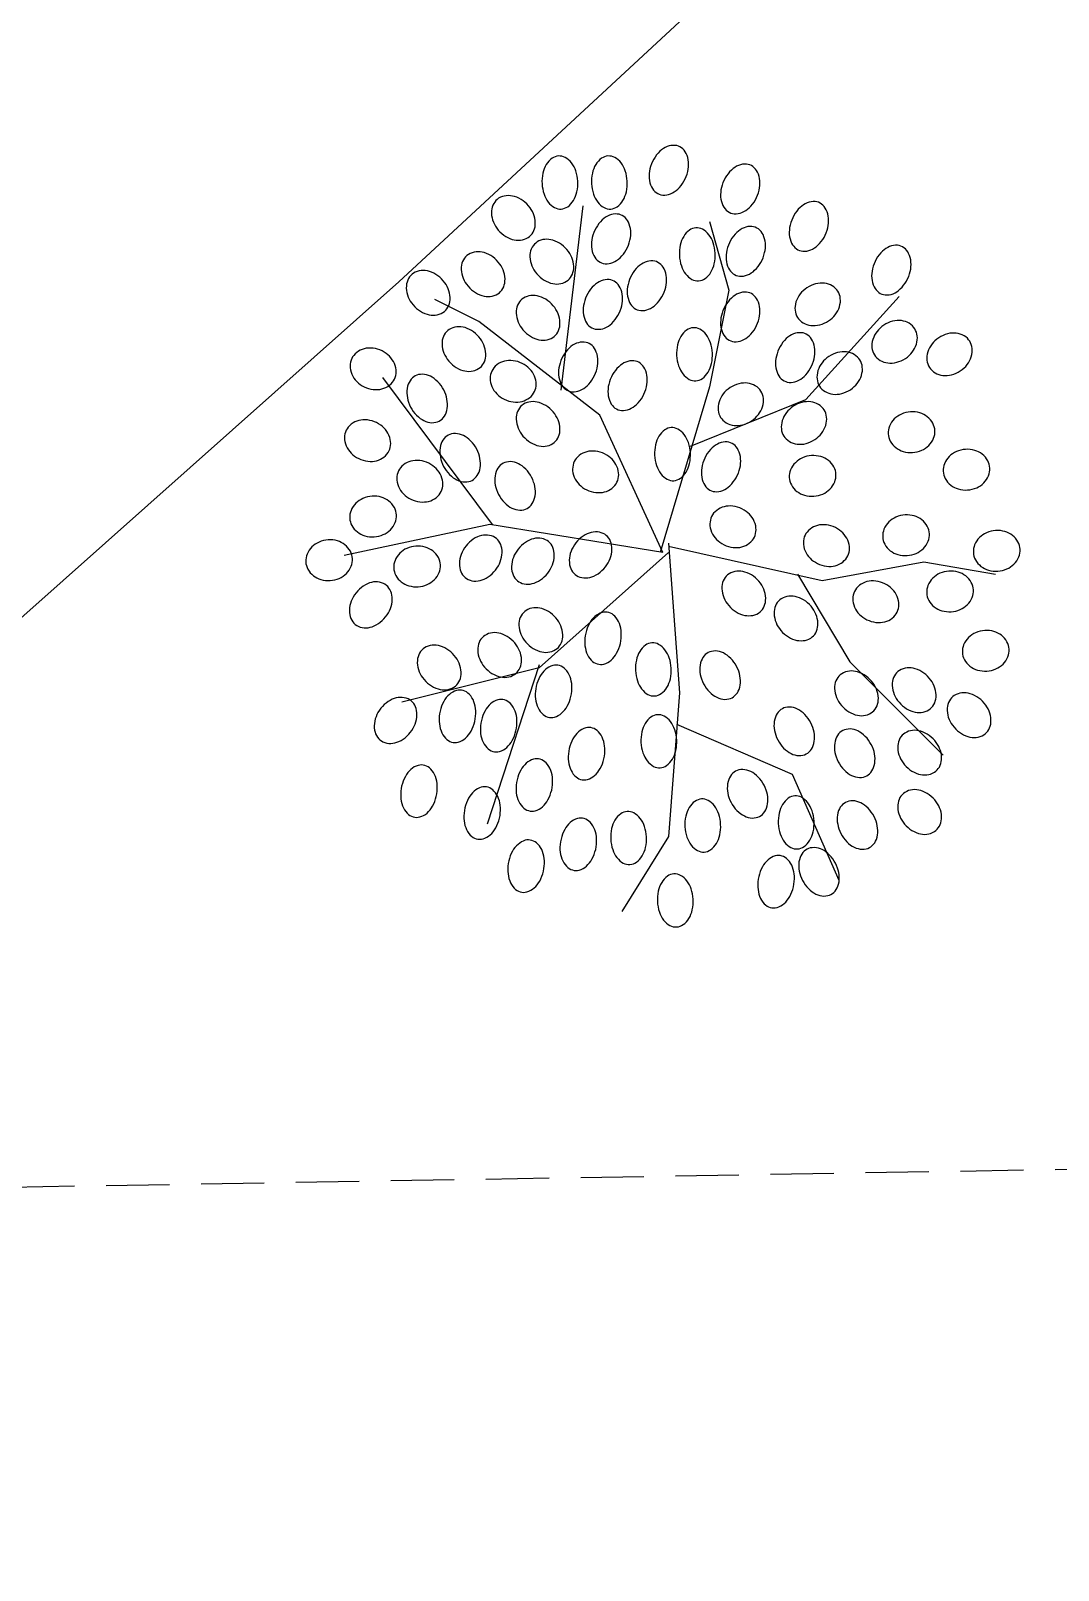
# Model space of a CAD drawing. Header units: inches. Extents: x 203 to 1065, y -1127 to 921.
# Drawn here: x 772.19 to 776.25, y 341.86 to 347.94 of the extents above; entities that cross this region are included whole.
import ezdxf

# ---------------------------------------------------------------- set-up
doc = ezdxf.new("R2010")
doc.units = ezdxf.units.IN
doc.header["$MEASUREMENT"] = 0
doc.linetypes.add('DASHED2', pattern=[0.375, 0.25, -0.125])
doc.layers.add('CURVAS', color=32, linetype='Continuous')
doc.layers.add('Vegetación', color=102, linetype='Continuous')
doc.layers.add('Limite terrenos', color=2, linetype='DASHED2', transparency=0.4)

# ---------------------------------------------------------------- blocks, each defined once
blk = doc.blocks.new('RB31')
for points in [[(-0.1644, 0.4265, 0.124565), (-0.1555, 0.4293, 0.105746), (-0.1475, 0.437, 0.086824), (-0.1428, 0.4474, 0.076963), (-0.1416, 0.4602, 0.076963), (-0.1443, 0.4728, 0.086824), (-0.1502, 0.4826, 0.105746), (-0.159, 0.4892, 0.124565), (-0.1682, 0.491, 0.124565), (-0.1772, 0.4882, 0.105746), (-0.1851, 0.4805, 0.086824), (-0.1898, 0.4701, 0.076963), (-0.191, 0.4573, 0.076963), (-0.1883, 0.4447, 0.086824), (-0.1825, 0.4349, 0.105746), (-0.1737, 0.4282, 0.124565)], [(-0.0961, 0.4265, 0.124565), (-0.0871, 0.4293, 0.105746), (-0.0792, 0.437, 0.086824), (-0.0745, 0.4474, 0.076963), (-0.0733, 0.4602, 0.076963), (-0.076, 0.4728, 0.086824), (-0.0818, 0.4826, 0.105746), (-0.0906, 0.4892, 0.124565), (-0.0999, 0.491, 0.124565), (-0.1088, 0.4882, 0.105746), (-0.1168, 0.4805, 0.086824), (-0.1215, 0.4701, 0.076963), (-0.1227, 0.4573, 0.076963), (-0.12, 0.4447, 0.086824), (-0.1141, 0.4349, 0.105746), (-0.1053, 0.4282, 0.124565)], [(-0.0332, 0.4465, 0.124565), (-0.0243, 0.4435, 0.105746), (-0.0134, 0.445, 0.086824), (-0.0035, 0.4507, 0.076963), (0.0051, 0.4604, 0.076963), (0.0103, 0.4721, 0.086824), (0.0113, 0.4835, 0.105746), (0.0081, 0.4941, 0.124565), (0.0016, 0.5009, 0.124565), (-0.0073, 0.5039, 0.105746), (-0.0182, 0.5024, 0.086824), (-0.0281, 0.4967, 0.076963), (-0.0366, 0.4871, 0.076963), (-0.0419, 0.4753, 0.086824), (-0.0429, 0.4639, 0.105746), (-0.0397, 0.4534, 0.124565)], [(0.0655, 0.4237, 0.124565), (0.0744, 0.4207, 0.105746), (0.0853, 0.4222, 0.086824), (0.0952, 0.4279, 0.076963), (0.1038, 0.4376, 0.076963), (0.109, 0.4494, 0.086824), (0.11, 0.4607, 0.105746), (0.1068, 0.4713, 0.124565), (0.1003, 0.4782, 0.124565), (0.0914, 0.4811, 0.105746), (0.0805, 0.4796, 0.086824), (0.0706, 0.4739, 0.076963), (0.0621, 0.4643, 0.076963), (0.0569, 0.4525, 0.086824), (0.0558, 0.4411, 0.105746), (0.059, 0.4306, 0.124565)], [(-0.2034, 0.3982, 0.124565), (-0.2004, 0.4072, 0.105746), (-0.2019, 0.4181, 0.086824), (-0.2076, 0.428, 0.076963), (-0.2173, 0.4365, 0.076963), (-0.229, 0.4417, 0.086824), (-0.2404, 0.4427, 0.105746), (-0.251, 0.4395, 0.124565), (-0.2578, 0.4331, 0.124565), (-0.2608, 0.4242, 0.105746), (-0.2593, 0.4132, 0.086824), (-0.2536, 0.4033, 0.076963), (-0.244, 0.3948, 0.076963), (-0.2322, 0.3896, 0.086824), (-0.2208, 0.3886, 0.105746), (-0.2103, 0.3918, 0.124565)], [(0.1604, 0.3781, 0.124565), (0.1693, 0.3752, 0.105746), (0.1802, 0.3767, 0.086824), (0.1901, 0.3824, 0.076963), (0.1987, 0.392, 0.076963), (0.2039, 0.4038, 0.086824), (0.2049, 0.4152, 0.105746), (0.2017, 0.4257, 0.124565), (0.1952, 0.4326, 0.124565), (0.1863, 0.4356, 0.105746), (0.1754, 0.4341, 0.086824), (0.1655, 0.4284, 0.076963), (0.157, 0.4187, 0.076963), (0.1518, 0.4069, 0.086824), (0.1507, 0.3956, 0.105746), (0.1539, 0.385, 0.124565)], [(-0.1129, 0.3629, 0.124565), (-0.104, 0.36, 0.105746), (-0.0931, 0.3615, 0.086824), (-0.0832, 0.3672, 0.076963), (-0.0747, 0.3768, 0.076963), (-0.0695, 0.3886, 0.086824), (-0.0684, 0.4, 0.105746), (-0.0717, 0.4105, 0.124565), (-0.0781, 0.4174, 0.124565), (-0.087, 0.4204, 0.105746), (-0.0979, 0.4189, 0.086824), (-0.1079, 0.4132, 0.076963), (-0.1164, 0.4035, 0.076963), (-0.1216, 0.3917, 0.086824), (-0.1226, 0.3804, 0.105746), (-0.1194, 0.3698, 0.124565)], [(0.0254, 0.3391, 0.124565), (0.0344, 0.342, 0.105746), (0.0423, 0.3496, 0.086824), (0.047, 0.36, 0.076963), (0.0482, 0.3728, 0.076963), (0.0455, 0.3854, 0.086824), (0.0396, 0.3952, 0.105746), (0.0308, 0.4019, 0.124565), (0.0216, 0.4037, 0.124565), (0.0126, 0.4008, 0.105746), (0.0047, 0.3932, 0.086824), (0, 0.3827, 0.076963), (-0.0012, 0.3699, 0.076963), (0.0015, 0.3573, 0.086824), (0.0074, 0.3475, 0.105746), (0.0162, 0.3409, 0.124565)], [(0.0731, 0.3478, 0.124565), (0.082, 0.3448, 0.105746), (0.0929, 0.3463, 0.086824), (0.1028, 0.352, 0.076963), (0.1113, 0.3616, 0.076963), (0.1166, 0.3734, 0.086824), (0.1176, 0.3848, 0.105746), (0.1144, 0.3953, 0.124565), (0.1079, 0.4022, 0.124565), (0.099, 0.4052, 0.105746), (0.0881, 0.4037, 0.086824), (0.0782, 0.398, 0.076963), (0.0696, 0.3883, 0.076963), (0.0644, 0.3766, 0.086824), (0.0634, 0.3652, 0.105746), (0.0666, 0.3546, 0.124565)], [(-0.1503, 0.3451, 0.124565), (-0.1473, 0.354, 0.105746), (-0.1488, 0.3649, 0.086824), (-0.1545, 0.3748, 0.076963), (-0.1641, 0.3833, 0.076963), (-0.1759, 0.3885, 0.086824), (-0.1873, 0.3896, 0.105746), (-0.1978, 0.3864, 0.124565), (-0.2047, 0.3799, 0.124565), (-0.2077, 0.371, 0.105746), (-0.2062, 0.3601, 0.086824), (-0.2005, 0.3502, 0.076963), (-0.1908, 0.3416, 0.076963), (-0.1791, 0.3364, 0.086824), (-0.1677, 0.3354, 0.105746), (-0.1571, 0.3386, 0.124565)], [(0.2743, 0.325, 0.124565), (0.2832, 0.322, 0.105746), (0.2941, 0.3235, 0.086824), (0.304, 0.3292, 0.076963), (0.3126, 0.3388, 0.076963), (0.3178, 0.3506, 0.086824), (0.3188, 0.362, 0.105746), (0.3156, 0.3725, 0.124565), (0.3091, 0.3794, 0.124565), (0.3002, 0.3824, 0.105746), (0.2893, 0.3809, 0.086824), (0.2794, 0.3752, 0.076963), (0.2708, 0.3655, 0.076963), (0.2656, 0.3538, 0.086824), (0.2646, 0.3424, 0.105746), (0.2678, 0.3318, 0.124565)], [(-0.2452, 0.3299, 0.124565), (-0.2422, 0.3388, 0.105746), (-0.2437, 0.3497, 0.086824), (-0.2494, 0.3596, 0.076963), (-0.259, 0.3682, 0.076963), (-0.2708, 0.3734, 0.086824), (-0.2822, 0.3744, 0.105746), (-0.2927, 0.3712, 0.124565), (-0.2996, 0.3647, 0.124565), (-0.3026, 0.3558, 0.105746), (-0.3011, 0.3449, 0.086824), (-0.2954, 0.335, 0.076963), (-0.2857, 0.3264, 0.076963), (-0.274, 0.3212, 0.086824), (-0.2626, 0.3202, 0.105746), (-0.252, 0.3234, 0.124565)], [(-0.0636, 0.306, 0.124565), (-0.0547, 0.303, 0.105746), (-0.0437, 0.3045, 0.086824), (-0.0338, 0.3102, 0.076963), (-0.0253, 0.3198, 0.076963), (-0.0201, 0.3316, 0.086824), (-0.0191, 0.343, 0.105746), (-0.0223, 0.3536, 0.124565), (-0.0287, 0.3604, 0.124565), (-0.0377, 0.3634, 0.105746), (-0.0486, 0.3619, 0.086824), (-0.0585, 0.3562, 0.076963), (-0.067, 0.3465, 0.076963), (-0.0722, 0.3348, 0.086824), (-0.0732, 0.3234, 0.105746), (-0.07, 0.3128, 0.124565)], [(-0.3211, 0.3071, 0.124565), (-0.3181, 0.316, 0.105746), (-0.3196, 0.3269, 0.086824), (-0.3253, 0.3368, 0.076963), (-0.335, 0.3454, 0.076963), (-0.3467, 0.3506, 0.086824), (-0.3581, 0.3516, 0.105746), (-0.3687, 0.3484, 0.124565), (-0.3755, 0.3419, 0.124565), (-0.3785, 0.333, 0.105746), (-0.377, 0.3221, 0.086824), (-0.3713, 0.3122, 0.076963), (-0.3617, 0.3037, 0.076963), (-0.3499, 0.2985, 0.086824), (-0.3385, 0.2974, 0.105746), (-0.3279, 0.3006, 0.124565)], [(-0.1243, 0.2832, 0.124565), (-0.1154, 0.2802, 0.105746), (-0.1045, 0.2817, 0.086824), (-0.0946, 0.2874, 0.076963), (-0.0861, 0.2971, 0.076963), (-0.0809, 0.3088, 0.086824), (-0.0798, 0.3202, 0.105746), (-0.083, 0.3308, 0.124565), (-0.0895, 0.3376, 0.124565), (-0.0984, 0.3406, 0.105746), (-0.1093, 0.3391, 0.086824), (-0.1192, 0.3334, 0.076963), (-0.1278, 0.3238, 0.076963), (-0.133, 0.312, 0.086824), (-0.134, 0.3006, 0.105746), (-0.1308, 0.29, 0.124565)], [(-0.1692, 0.2767, 0.124565), (-0.1663, 0.2856, 0.105746), (-0.1678, 0.2965, 0.086824), (-0.1735, 0.3065, 0.076963), (-0.1831, 0.315, 0.076963), (-0.1949, 0.3202, 0.086824), (-0.2063, 0.3212, 0.105746), (-0.2168, 0.318, 0.124565), (-0.2237, 0.3116, 0.124565), (-0.2267, 0.3026, 0.105746), (-0.2251, 0.2917, 0.086824), (-0.2195, 0.2818, 0.076963), (-0.2098, 0.2733, 0.076963), (-0.198, 0.2681, 0.086824), (-0.1867, 0.2671, 0.105746), (-0.1761, 0.2703, 0.124565)], [(0.0655, 0.268, 0.124565), (0.0744, 0.265, 0.105746), (0.0853, 0.2665, 0.086824), (0.0952, 0.2722, 0.076963), (0.1038, 0.2819, 0.076963), (0.109, 0.2936, 0.086824), (0.11, 0.305, 0.105746), (0.1068, 0.3156, 0.124565), (0.1003, 0.3224, 0.124565), (0.0914, 0.3254, 0.105746), (0.0805, 0.3239, 0.086824), (0.0706, 0.3182, 0.076963), (0.0621, 0.3086, 0.076963), (0.0569, 0.2968, 0.086824), (0.0558, 0.2854, 0.105746), (0.059, 0.2749, 0.124565)], [(0.1598, 0.2988, 0.124565), (0.1653, 0.2911, 0.105746), (0.175, 0.2859, 0.086824), (0.1864, 0.2847, 0.076963), (0.1989, 0.2875, 0.076963), (0.2101, 0.2939, 0.086824), (0.2176, 0.3026, 0.105746), (0.2212, 0.313, 0.124565), (0.22, 0.3223, 0.124565), (0.2146, 0.33, 0.105746), (0.2048, 0.3352, 0.086824), (0.1935, 0.3364, 0.076963), (0.1809, 0.3336, 0.076963), (0.1698, 0.3271, 0.086824), (0.1623, 0.3185, 0.105746), (0.1586, 0.3081, 0.124565)], [(-0.2717, 0.2387, 0.124565), (-0.2688, 0.2476, 0.105746), (-0.2703, 0.2586, 0.086824), (-0.276, 0.2685, 0.076963), (-0.2856, 0.277, 0.076963), (-0.2974, 0.2822, 0.086824), (-0.3088, 0.2832, 0.105746), (-0.3193, 0.28, 0.124565), (-0.3262, 0.2736, 0.124565), (-0.3292, 0.2647, 0.105746), (-0.3276, 0.2537, 0.086824), (-0.322, 0.2438, 0.076963), (-0.3123, 0.2353, 0.076963), (-0.3005, 0.2301, 0.086824), (-0.2891, 0.2291, 0.105746), (-0.2786, 0.2323, 0.124565)], [(0.0216, 0.2176, 0.124565), (0.0306, 0.2204, 0.105746), (0.0385, 0.2281, 0.086824), (0.0432, 0.2385, 0.076963), (0.0444, 0.2513, 0.076963), (0.0417, 0.2639, 0.086824), (0.0358, 0.2737, 0.105746), (0.027, 0.2803, 0.124565), (0.0178, 0.2821, 0.124565), (0.0088, 0.2793, 0.105746), (0.0009, 0.2716, 0.086824), (-0.0038, 0.2612, 0.076963), (-0.005, 0.2484, 0.076963), (-0.0023, 0.2358, 0.086824), (0.0036, 0.226, 0.105746), (0.0124, 0.2193, 0.124565)], [(0.2661, 0.2532, 0.124565), (0.2716, 0.2455, 0.105746), (0.2813, 0.2403, 0.086824), (0.2927, 0.2391, 0.076963), (0.3052, 0.2419, 0.076963), (0.3164, 0.2484, 0.086824), (0.3239, 0.257, 0.105746), (0.3275, 0.2674, 0.124565), (0.3263, 0.2767, 0.124565), (0.3208, 0.2844, 0.105746), (0.3111, 0.2896, 0.086824), (0.2998, 0.2908, 0.076963), (0.2872, 0.288, 0.076963), (0.2761, 0.2815, 0.086824), (0.2686, 0.2729, 0.105746), (0.2649, 0.2625, 0.124565)], [(-0.1585, 0.2072, 0.124565), (-0.1496, 0.2043, 0.105746), (-0.1387, 0.2058, 0.086824), (-0.1287, 0.2114, 0.076963), (-0.1202, 0.2211, 0.076963), (-0.115, 0.2329, 0.086824), (-0.114, 0.2443, 0.105746), (-0.1172, 0.2548, 0.124565), (-0.1236, 0.2617, 0.124565), (-0.1326, 0.2646, 0.105746), (-0.1435, 0.2631, 0.086824), (-0.1534, 0.2574, 0.076963), (-0.1619, 0.2478, 0.076963), (-0.1671, 0.236, 0.086824), (-0.1681, 0.2246, 0.105746), (-0.1649, 0.2141, 0.124565)], [(0.1414, 0.2186, 0.124565), (0.1503, 0.2156, 0.105746), (0.1612, 0.2171, 0.086824), (0.1712, 0.2228, 0.076963), (0.1797, 0.2325, 0.076963), (0.1849, 0.2443, 0.086824), (0.1859, 0.2556, 0.105746), (0.1827, 0.2662, 0.124565), (0.1763, 0.2731, 0.124565), (0.1673, 0.276, 0.105746), (0.1564, 0.2745, 0.086824), (0.1465, 0.2688, 0.076963), (0.138, 0.2592, 0.076963), (0.1328, 0.2474, 0.086824), (0.1318, 0.236, 0.105746), (0.135, 0.2255, 0.124565)], [(0.342, 0.238, 0.124565), (0.3475, 0.2303, 0.105746), (0.3572, 0.2251, 0.086824), (0.3686, 0.2239, 0.076963), (0.3812, 0.2267, 0.076963), (0.3923, 0.2332, 0.086824), (0.3998, 0.2418, 0.105746), (0.4034, 0.2522, 0.124565), (0.4022, 0.2615, 0.124565), (0.3968, 0.2692, 0.105746), (0.387, 0.2744, 0.086824), (0.3757, 0.2756, 0.076963), (0.3631, 0.2728, 0.076963), (0.352, 0.2663, 0.086824), (0.3445, 0.2577, 0.105746), (0.3409, 0.2473, 0.124565)], [(-0.3932, 0.2239, 0.124565), (-0.3931, 0.2333, 0.105746), (-0.3979, 0.2432, 0.086824), (-0.4064, 0.2509, 0.076963), (-0.4182, 0.256, 0.076963), (-0.431, 0.2573, 0.086824), (-0.4422, 0.2548, 0.105746), (-0.4512, 0.2485, 0.124565), (-0.4557, 0.2402, 0.124565), (-0.4558, 0.2308, 0.105746), (-0.451, 0.2209, 0.086824), (-0.4425, 0.2132, 0.076963), (-0.4307, 0.2081, 0.076963), (-0.4179, 0.2068, 0.086824), (-0.4068, 0.2094, 0.105746), (-0.3977, 0.2157, 0.124565)], [(0.1902, 0.2152, 0.124565), (0.1957, 0.2075, 0.105746), (0.2054, 0.2023, 0.086824), (0.2167, 0.2011, 0.076963), (0.2293, 0.2039, 0.076963), (0.2404, 0.2104, 0.086824), (0.248, 0.219, 0.105746), (0.2516, 0.2294, 0.124565), (0.2504, 0.2387, 0.124565), (0.2449, 0.2464, 0.105746), (0.2352, 0.2516, 0.086824), (0.2238, 0.2528, 0.076963), (0.2113, 0.25, 0.076963), (0.2001, 0.2436, 0.086824), (0.1926, 0.2349, 0.105746), (0.189, 0.2245, 0.124565)], [(-0.3292, 0.171, 0.124565), (-0.3236, 0.1786, 0.105746), (-0.3217, 0.1895, 0.086824), (-0.324, 0.2007, 0.076963), (-0.3306, 0.2117, 0.076963), (-0.3402, 0.2203, 0.086824), (-0.3507, 0.2248, 0.105746), (-0.3617, 0.225, 0.124565), (-0.3702, 0.221, 0.124565), (-0.3758, 0.2135, 0.105746), (-0.3778, 0.2026, 0.086824), (-0.3754, 0.1914, 0.076963), (-0.3689, 0.1803, 0.076963), (-0.3593, 0.1717, 0.086824), (-0.3488, 0.1673, 0.105746), (-0.3377, 0.167, 0.124565)], [(-0.1996, 0.2087, 0.124565), (-0.1995, 0.2181, 0.105746), (-0.2043, 0.228, 0.086824), (-0.2128, 0.2357, 0.076963), (-0.2246, 0.2408, 0.076963), (-0.2374, 0.2421, 0.086824), (-0.2485, 0.2396, 0.105746), (-0.2576, 0.2333, 0.124565), (-0.2621, 0.225, 0.124565), (-0.2622, 0.2156, 0.105746), (-0.2574, 0.2057, 0.086824), (-0.2489, 0.198, 0.076963), (-0.2371, 0.1929, 0.076963), (-0.2243, 0.1916, 0.086824), (-0.2132, 0.1942, 0.105746), (-0.2041, 0.2005, 0.124565)], [(-0.0902, 0.1844, 0.124565), (-0.0812, 0.1815, 0.105746), (-0.0703, 0.183, 0.086824), (-0.0604, 0.1887, 0.076963), (-0.0519, 0.1983, 0.076963), (-0.0467, 0.2101, 0.086824), (-0.0457, 0.2215, 0.105746), (-0.0489, 0.232, 0.124565), (-0.0553, 0.2389, 0.124565), (-0.0642, 0.2419, 0.105746), (-0.0752, 0.2403, 0.086824), (-0.0851, 0.2347, 0.076963), (-0.0936, 0.225, 0.076963), (-0.0988, 0.2132, 0.086824), (-0.0998, 0.2018, 0.105746), (-0.0966, 0.1913, 0.124565)], [(0.0535, 0.1772, 0.124565), (0.059, 0.1696, 0.105746), (0.0687, 0.1644, 0.086824), (0.0801, 0.1631, 0.076963), (0.0926, 0.1659, 0.076963), (0.1038, 0.1724, 0.086824), (0.1113, 0.181, 0.105746), (0.1149, 0.1914, 0.124565), (0.1137, 0.2008, 0.124565), (0.1083, 0.2084, 0.105746), (0.0985, 0.2136, 0.086824), (0.0872, 0.2148, 0.076963), (0.0746, 0.212, 0.076963), (0.0635, 0.2056, 0.086824), (0.056, 0.197, 0.105746), (0.0524, 0.1865, 0.124565)], [(-0.1692, 0.1476, 0.124565), (-0.1663, 0.1565, 0.105746), (-0.1678, 0.1674, 0.086824), (-0.1735, 0.1773, 0.076963), (-0.1831, 0.1858, 0.076963), (-0.1949, 0.191, 0.086824), (-0.2063, 0.1921, 0.105746), (-0.2168, 0.1889, 0.124565), (-0.2237, 0.1824, 0.124565), (-0.2267, 0.1735, 0.105746), (-0.2251, 0.1626, 0.086824), (-0.2195, 0.1527, 0.076963), (-0.2098, 0.1441, 0.076963), (-0.198, 0.1389, 0.086824), (-0.1867, 0.1379, 0.105746), (-0.1761, 0.1411, 0.124565)], [(0.1408, 0.1544, 0.124565), (0.1463, 0.1468, 0.105746), (0.156, 0.1416, 0.086824), (0.1674, 0.1403, 0.076963), (0.18, 0.1431, 0.076963), (0.1911, 0.1496, 0.086824), (0.1986, 0.1582, 0.105746), (0.2022, 0.1686, 0.124565), (0.201, 0.178, 0.124565), (0.1956, 0.1856, 0.105746), (0.1858, 0.1908, 0.086824), (0.1745, 0.1921, 0.076963), (0.1619, 0.1893, 0.076963), (0.1508, 0.1828, 0.086824), (0.1433, 0.1742, 0.105746), (0.1397, 0.1638, 0.124565)], [(-0.4008, 0.1365, 0.124565), (-0.4007, 0.146, 0.105746), (-0.4055, 0.1559, 0.086824), (-0.414, 0.1636, 0.076963), (-0.4258, 0.1687, 0.076963), (-0.4386, 0.17, 0.086824), (-0.4497, 0.1674, 0.105746), (-0.4588, 0.1611, 0.124565), (-0.4633, 0.1529, 0.124565), (-0.4634, 0.1435, 0.105746), (-0.4586, 0.1335, 0.086824), (-0.4501, 0.1259, 0.076963), (-0.4383, 0.1208, 0.076963), (-0.4255, 0.1194, 0.086824), (-0.4144, 0.122, 0.105746), (-0.4053, 0.1283, 0.124565)], [(0.2873, 0.1531, 0.124565), (0.2902, 0.1441, 0.105746), (0.2978, 0.1362, 0.086824), (0.3082, 0.1315, 0.076963), (0.3211, 0.1303, 0.076963), (0.3336, 0.133, 0.086824), (0.3435, 0.1388, 0.105746), (0.3501, 0.1476, 0.124565), (0.3519, 0.1569, 0.124565), (0.349, 0.1658, 0.105746), (0.3414, 0.1738, 0.086824), (0.331, 0.1785, 0.076963), (0.3182, 0.1797, 0.076963), (0.3056, 0.177, 0.086824), (0.2958, 0.1711, 0.105746), (0.2891, 0.1623, 0.124565)], [(-0.2837, 0.0989, 0.124565), (-0.2781, 0.1064, 0.105746), (-0.2761, 0.1173, 0.086824), (-0.2785, 0.1285, 0.076963), (-0.285, 0.1396, 0.076963), (-0.2946, 0.1482, 0.086824), (-0.3051, 0.1526, 0.105746), (-0.3162, 0.1529, 0.124565), (-0.3247, 0.1489, 0.124565), (-0.3303, 0.1413, 0.105746), (-0.3322, 0.1304, 0.086824), (-0.3299, 0.1192, 0.076963), (-0.3233, 0.1082, 0.076963), (-0.3137, 0.0996, 0.086824), (-0.3032, 0.0951, 0.105746), (-0.2922, 0.0949, 0.124565)], [(-0.0088, 0.096, 0.124565), (0.0002, 0.0989, 0.105746), (0.0081, 0.1065, 0.086824), (0.0128, 0.1169, 0.076963), (0.014, 0.1298, 0.076963), (0.0113, 0.1423, 0.086824), (0.0055, 0.1522, 0.105746), (-0.0033, 0.1588, 0.124565), (-0.0126, 0.1606, 0.124565), (-0.0215, 0.1577, 0.105746), (-0.0295, 0.1501, 0.086824), (-0.0342, 0.1397, 0.076963), (-0.0354, 0.1269, 0.076963), (-0.0327, 0.1143, 0.086824), (-0.0268, 0.1045, 0.105746), (-0.018, 0.0978, 0.124565)], [(-0.0857, 0.0986, 0.124565), (-0.0856, 0.108, 0.105746), (-0.0904, 0.1179, 0.086824), (-0.0989, 0.1256, 0.076963), (-0.1107, 0.1307, 0.076963), (-0.1235, 0.132, 0.086824), (-0.1347, 0.1294, 0.105746), (-0.1437, 0.1231, 0.124565), (-0.1482, 0.1149, 0.124565), (-0.1483, 0.1055, 0.105746), (-0.1435, 0.0956, 0.086824), (-0.135, 0.0879, 0.076963), (-0.1232, 0.0828, 0.076963), (-0.1104, 0.0815, 0.086824), (-0.0993, 0.084, 0.105746), (-0.0902, 0.0903, 0.124565)], [(0.0389, 0.0857, 0.124565), (0.0478, 0.0827, 0.105746), (0.0588, 0.0842, 0.086824), (0.0687, 0.0899, 0.076963), (0.0772, 0.0996, 0.076963), (0.0824, 0.1113, 0.086824), (0.0834, 0.1227, 0.105746), (0.0802, 0.1333, 0.124565), (0.0738, 0.1401, 0.124565), (0.0648, 0.1431, 0.105746), (0.0539, 0.1416, 0.086824), (0.044, 0.1359, 0.076963), (0.0355, 0.1263, 0.076963), (0.0303, 0.1145, 0.086824), (0.0293, 0.1031, 0.105746), (0.0325, 0.0925, 0.124565)], [(0.3633, 0.1075, 0.124565), (0.3661, 0.0985, 0.105746), (0.3737, 0.0906, 0.086824), (0.3842, 0.0859, 0.076963), (0.397, 0.0847, 0.076963), (0.4096, 0.0874, 0.086824), (0.4194, 0.0933, 0.105746), (0.426, 0.1021, 0.124565), (0.4278, 0.1113, 0.124565), (0.425, 0.1203, 0.105746), (0.4173, 0.1282, 0.086824), (0.4069, 0.1329, 0.076963), (0.3941, 0.1341, 0.076963), (0.3815, 0.1314, 0.086824), (0.3717, 0.1255, 0.105746), (0.365, 0.1167, 0.124565)], [(-0.3287, 0.0872, 0.124565), (-0.3286, 0.0966, 0.105746), (-0.3334, 0.1065, 0.086824), (-0.3419, 0.1142, 0.076963), (-0.3537, 0.1193, 0.076963), (-0.3665, 0.1206, 0.086824), (-0.3776, 0.1181, 0.105746), (-0.3867, 0.1117, 0.124565), (-0.3912, 0.1035, 0.124565), (-0.3913, 0.0941, 0.105746), (-0.3865, 0.0842, 0.086824), (-0.378, 0.0765, 0.076963), (-0.3662, 0.0714, 0.076963), (-0.3534, 0.0701, 0.086824), (-0.3422, 0.0726, 0.105746), (-0.3332, 0.0789, 0.124565)], [(-0.2077, 0.0647, 0.124565), (-0.2022, 0.0723, 0.105746), (-0.2002, 0.0831, 0.086824), (-0.2026, 0.0943, 0.076963), (-0.2091, 0.1054, 0.076963), (-0.2187, 0.114, 0.086824), (-0.2292, 0.1185, 0.105746), (-0.2402, 0.1187, 0.124565), (-0.2487, 0.1147, 0.124565), (-0.2543, 0.1071, 0.105746), (-0.2563, 0.0962, 0.086824), (-0.2539, 0.0851, 0.076963), (-0.2474, 0.074, 0.076963), (-0.2378, 0.0654, 0.086824), (-0.2273, 0.0609, 0.105746), (-0.2163, 0.0607, 0.124565)], [(0.1507, 0.0999, 0.124565), (0.1535, 0.0909, 0.105746), (0.1612, 0.083, 0.086824), (0.1716, 0.0783, 0.076963), (0.1844, 0.0771, 0.076963), (0.197, 0.0798, 0.086824), (0.2068, 0.0857, 0.105746), (0.2134, 0.0945, 0.124565), (0.2152, 0.1037, 0.124565), (0.2124, 0.1127, 0.105746), (0.2047, 0.1206, 0.086824), (0.1943, 0.1253, 0.076963), (0.1815, 0.1265, 0.076963), (0.1689, 0.1238, 0.086824), (0.1591, 0.1179, 0.105746), (0.1524, 0.1091, 0.124565)], [(-0.3922, 0.0543, 0.124565), (-0.395, 0.0633, 0.105746), (-0.4027, 0.0712, 0.086824), (-0.4131, 0.0759, 0.076963), (-0.4259, 0.0771, 0.076963), (-0.4385, 0.0744, 0.086824), (-0.4483, 0.0686, 0.105746), (-0.455, 0.0598, 0.124565), (-0.4567, 0.0505, 0.124565), (-0.4539, 0.0416, 0.105746), (-0.4462, 0.0336, 0.086824), (-0.4358, 0.0289, 0.076963), (-0.423, 0.0277, 0.076963), (-0.4104, 0.0304, 0.086824), (-0.4006, 0.0363, 0.105746), (-0.394, 0.0451, 0.124565)], [(0.0416, 0.0481, 0.124565), (0.0415, 0.0387, 0.105746), (0.0463, 0.0287, 0.086824), (0.0548, 0.0211, 0.076963), (0.0666, 0.0159, 0.076963), (0.0794, 0.0146, 0.086824), (0.0906, 0.0172, 0.105746), (0.0996, 0.0235, 0.124565), (0.1041, 0.0317, 0.124565), (0.1042, 0.0411, 0.105746), (0.0994, 0.0511, 0.086824), (0.0909, 0.0587, 0.076963), (0.0791, 0.0639, 0.076963), (0.0663, 0.0652, 0.086824), (0.0552, 0.0626, 0.105746), (0.0461, 0.0563, 0.124565)], [(0.1707, 0.0253, 0.124565), (0.1706, 0.0159, 0.105746), (0.1754, 0.0059, 0.086824), (0.1839, -0.0017, 0.076963), (0.1957, -0.0068, 0.076963), (0.2085, -0.0082, 0.086824), (0.2196, -0.0056, 0.105746), (0.2287, 0.0007, 0.124565), (0.2332, 0.0089, 0.124565), (0.2333, 0.0184, 0.105746), (0.2285, 0.0283, 0.086824), (0.22, 0.0359, 0.076963), (0.2082, 0.0411, 0.076963), (0.1954, 0.0424, 0.086824), (0.1842, 0.0398, 0.105746), (0.1752, 0.0335, 0.124565)], [(0.2797, 0.0277, 0.124565), (0.2826, 0.0188, 0.105746), (0.2902, 0.0108, 0.086824), (0.3007, 0.0061, 0.076963), (0.3135, 0.0049, 0.076963), (0.3261, 0.0076, 0.086824), (0.3359, 0.0135, 0.105746), (0.3425, 0.0223, 0.124565), (0.3443, 0.0315, 0.124565), (0.3414, 0.0405, 0.105746), (0.3338, 0.0485, 0.086824), (0.3234, 0.0531, 0.076963), (0.3106, 0.0544, 0.076963), (0.298, 0.0516, 0.086824), (0.2882, 0.0458, 0.105746), (0.2815, 0.037, 0.124565)], [(-0.4529, 0.0012, 0.124565), (-0.4558, 0.0101, 0.105746), (-0.4634, 0.0181, 0.086824), (-0.4738, 0.0228, 0.076963), (-0.4866, 0.024, 0.076963), (-0.4992, 0.0213, 0.086824), (-0.509, 0.0154, 0.105746), (-0.5157, 0.0066, 0.124565), (-0.5175, -0.0026, 0.124565), (-0.5146, -0.0116, 0.105746), (-0.507, -0.0196, 0.086824), (-0.4966, -0.0242, 0.076963), (-0.4837, -0.0255, 0.076963), (-0.4712, -0.0228, 0.086824), (-0.4613, -0.0169, 0.105746), (-0.4547, -0.0081, 0.124565)], [(-0.2507, 0.0224, 0.124565), (-0.2583, 0.028, 0.105746), (-0.2692, 0.0299, 0.086824), (-0.2804, 0.0276, 0.076963), (-0.2914, 0.0211, 0.076963), (-0.3, 0.0115, 0.086824), (-0.3045, 0.0009, 0.105746), (-0.3047, -0.0101, 0.124565), (-0.3007, -0.0186, 0.124565), (-0.2932, -0.0242, 0.105746), (-0.2823, -0.0261, 0.086824), (-0.2711, -0.0238, 0.076963), (-0.26, -0.0172, 0.076963), (-0.2514, -0.0076, 0.086824), (-0.247, 0.0029, 0.105746), (-0.2467, 0.0139, 0.124565)], [(-0.1786, 0.0186, 0.124565), (-0.1862, 0.0242, 0.105746), (-0.197, 0.0261, 0.086824), (-0.2082, 0.0238, 0.076963), (-0.2193, 0.0173, 0.076963), (-0.2279, 0.0077, 0.086824), (-0.2324, -0.0028, 0.105746), (-0.2326, -0.0139, 0.124565), (-0.2286, -0.0224, 0.124565), (-0.221, -0.028, 0.105746), (-0.2102, -0.0299, 0.086824), (-0.199, -0.0276, 0.076963), (-0.1879, -0.021, 0.076963), (-0.1793, -0.0114, 0.086824), (-0.1748, -0.0009, 0.105746), (-0.1746, 0.0101, 0.124565)], [(-0.0989, 0.0262, 0.124565), (-0.1065, 0.0318, 0.105746), (-0.1173, 0.0337, 0.086824), (-0.1285, 0.0314, 0.076963), (-0.1396, 0.0249, 0.076963), (-0.1482, 0.0153, 0.086824), (-0.1527, 0.0047, 0.105746), (-0.1529, -0.0063, 0.124565), (-0.1489, -0.0148, 0.124565), (-0.1413, -0.0204, 0.105746), (-0.1305, -0.0223, 0.086824), (-0.1193, -0.02, 0.076963), (-0.1082, -0.0134, 0.076963), (-0.0996, -0.0038, 0.086824), (-0.0951, 0.0067, 0.105746), (-0.0949, 0.0177, 0.124565)], [(0.405, 0.0087, 0.124565), (0.4079, -0.0002, 0.105746), (0.4155, -0.0082, 0.086824), (0.4259, -0.0129, 0.076963), (0.4387, -0.0141, 0.076963), (0.4513, -0.0114, 0.086824), (0.4611, -0.0055, 0.105746), (0.4678, 0.0033, 0.124565), (0.4696, 0.0125, 0.124565), (0.4667, 0.0215, 0.105746), (0.4591, 0.0295, 0.086824), (0.4487, 0.0341, 0.076963), (0.4358, 0.0354, 0.076963), (0.4233, 0.0327, 0.086824), (0.4134, 0.0268, 0.105746), (0.4068, 0.018, 0.124565)], [(-0.3314, -0.0064, 0.124565), (-0.3343, 0.0025, 0.105746), (-0.3419, 0.0105, 0.086824), (-0.3524, 0.0152, 0.076963), (-0.3652, 0.0164, 0.076963), (-0.3778, 0.0137, 0.086824), (-0.3876, 0.0078, 0.105746), (-0.3942, -0.001, 0.124565), (-0.396, -0.0102, 0.124565), (-0.3931, -0.0192, 0.105746), (-0.3855, -0.0272, 0.086824), (-0.3751, -0.0318, 0.076963), (-0.3623, -0.0331, 0.076963), (-0.3497, -0.0303, 0.086824), (-0.3399, -0.0245, 0.105746), (-0.3332, -0.0157, 0.124565)], [(0.0606, -0.0237, 0.124565), (0.0576, -0.0326, 0.105746), (0.0591, -0.0436, 0.086824), (0.0648, -0.0535, 0.076963), (0.0745, -0.062, 0.076963), (0.0862, -0.0672, 0.086824), (0.0976, -0.0682, 0.105746), (0.1082, -0.065, 0.124565), (0.115, -0.0586, 0.124565), (0.118, -0.0497, 0.105746), (0.1165, -0.0387, 0.086824), (0.1108, -0.0288, 0.076963), (0.1012, -0.0203, 0.076963), (0.0894, -0.0151, 0.086824), (0.078, -0.0141, 0.105746), (0.0675, -0.0173, 0.124565)], [(0.3405, -0.0406, 0.124565), (0.3433, -0.0496, 0.105746), (0.351, -0.0575, 0.086824), (0.3614, -0.0622, 0.076963), (0.3742, -0.0634, 0.076963), (0.3868, -0.0607, 0.086824), (0.3966, -0.0549, 0.105746), (0.4033, -0.0461, 0.124565), (0.405, -0.0368, 0.124565), (0.4022, -0.0279, 0.105746), (0.3945, -0.0199, 0.086824), (0.3841, -0.0152, 0.076963), (0.3713, -0.014, 0.076963), (0.3587, -0.0167, 0.086824), (0.3489, -0.0226, 0.105746), (0.3423, -0.0314, 0.124565)], [(-0.4026, -0.0346, 0.124565), (-0.4102, -0.029, 0.105746), (-0.421, -0.027, 0.086824), (-0.4322, -0.0294, 0.076963), (-0.4433, -0.0359, 0.076963), (-0.4519, -0.0455, 0.086824), (-0.4564, -0.056, 0.105746), (-0.4566, -0.0671, 0.124565), (-0.4526, -0.0756, 0.124565), (-0.445, -0.0811, 0.105746), (-0.4342, -0.0831, 0.086824), (-0.423, -0.0807, 0.076963), (-0.4119, -0.0742, 0.076963), (-0.4033, -0.0646, 0.086824), (-0.3988, -0.0541, 0.105746), (-0.3986, -0.0431, 0.124565)], [(0.239, -0.0431, 0.124565), (0.2389, -0.0525, 0.105746), (0.2437, -0.0624, 0.086824), (0.2522, -0.0701, 0.076963), (0.264, -0.0752, 0.076963), (0.2768, -0.0765, 0.086824), (0.288, -0.074, 0.105746), (0.297, -0.0677, 0.124565), (0.3015, -0.0594, 0.124565), (0.3016, -0.05, 0.105746), (0.2968, -0.0401, 0.086824), (0.2883, -0.0324, 0.076963), (0.2765, -0.0273, 0.076963), (0.2637, -0.026, 0.086824), (0.2526, -0.0285, 0.105746), (0.2435, -0.0349, 0.124565)], [(0.1327, -0.0541, 0.124565), (0.1297, -0.063, 0.105746), (0.1313, -0.074, 0.086824), (0.1369, -0.0839, 0.076963), (0.1466, -0.0924, 0.076963), (0.1584, -0.0976, 0.086824), (0.1698, -0.0986, 0.105746), (0.1803, -0.0954, 0.124565), (0.1872, -0.089, 0.124565), (0.1901, -0.08, 0.105746), (0.1886, -0.0691, 0.086824), (0.1829, -0.0592, 0.076963), (0.1733, -0.0507, 0.076963), (0.1615, -0.0455, 0.086824), (0.1501, -0.0445, 0.105746), (0.1396, -0.0477, 0.124565)], [(-0.1654, -0.1031, 0.124565), (-0.1625, -0.0942, 0.105746), (-0.164, -0.0833, 0.086824), (-0.1697, -0.0734, 0.076963), (-0.1793, -0.0648, 0.076963), (-0.1911, -0.0596, 0.086824), (-0.2025, -0.0586, 0.105746), (-0.213, -0.0618, 0.124565), (-0.2199, -0.0683, 0.124565), (-0.2229, -0.0772, 0.105746), (-0.2214, -0.0881, 0.086824), (-0.2157, -0.098, 0.076963), (-0.206, -0.1065, 0.076963), (-0.1942, -0.1117, 0.086824), (-0.1829, -0.1128, 0.105746), (-0.1723, -0.1095, 0.124565)], [(-0.0986, -0.0644, 0.124565), (-0.108, -0.0643, 0.105746), (-0.1179, -0.0691, 0.086824), (-0.1256, -0.0776, 0.076963), (-0.1307, -0.0894, 0.076963), (-0.132, -0.1022, 0.086824), (-0.1294, -0.1133, 0.105746), (-0.1231, -0.1224, 0.124565), (-0.1149, -0.1269, 0.124565), (-0.1055, -0.127, 0.105746), (-0.0956, -0.1222, 0.086824), (-0.0879, -0.1137, 0.076963), (-0.0828, -0.1019, 0.076963), (-0.0815, -0.0891, 0.086824), (-0.084, -0.0779, 0.105746), (-0.0903, -0.0689, 0.124565)], [(-0.2224, -0.1335, 0.124565), (-0.2194, -0.1246, 0.105746), (-0.2209, -0.1136, 0.086824), (-0.2266, -0.1037, 0.076963), (-0.2363, -0.0952, 0.076963), (-0.248, -0.09, 0.086824), (-0.2594, -0.089, 0.105746), (-0.27, -0.0922, 0.124565), (-0.2768, -0.0986, 0.124565), (-0.2798, -0.1076, 0.105746), (-0.2783, -0.1185, 0.086824), (-0.2726, -0.1284, 0.076963), (-0.263, -0.1369, 0.076963), (-0.2512, -0.1421, 0.086824), (-0.2398, -0.1431, 0.105746), (-0.2292, -0.1399, 0.124565)], [(0.3898, -0.1128, 0.124565), (0.3927, -0.1218, 0.105746), (0.4003, -0.1297, 0.086824), (0.4107, -0.1344, 0.076963), (0.4236, -0.1356, 0.076963), (0.4361, -0.1329, 0.086824), (0.446, -0.127, 0.105746), (0.4526, -0.1182, 0.124565), (0.4544, -0.109, 0.124565), (0.4515, -0.1, 0.105746), (0.4439, -0.0921, 0.086824), (0.4335, -0.0874, 0.076963), (0.4207, -0.0862, 0.076963), (0.4081, -0.0889, 0.086824), (0.3983, -0.0948, 0.105746), (0.3916, -0.1036, 0.124565)], [(-0.3059, -0.1487, 0.124565), (-0.3029, -0.1398, 0.105746), (-0.3044, -0.1288, 0.086824), (-0.3101, -0.1189, 0.076963), (-0.3198, -0.1104, 0.076963), (-0.3315, -0.1052, 0.086824), (-0.3429, -0.1042, 0.105746), (-0.3535, -0.1074, 0.124565), (-0.3603, -0.1138, 0.124565), (-0.3633, -0.1228, 0.105746), (-0.3618, -0.1337, 0.086824), (-0.3561, -0.1436, 0.076963), (-0.3465, -0.1521, 0.076963), (-0.3347, -0.1573, 0.086824), (-0.3233, -0.1583, 0.105746), (-0.3128, -0.1551, 0.124565)], [(-0.0391, -0.1013, 0.124565), (-0.0481, -0.1042, 0.105746), (-0.0561, -0.1118, 0.086824), (-0.0607, -0.1222, 0.076963), (-0.0619, -0.1351, 0.076963), (-0.0592, -0.1476, 0.086824), (-0.0534, -0.1574, 0.105746), (-0.0446, -0.1641, 0.124565), (-0.0353, -0.1659, 0.124565), (-0.0264, -0.163, 0.105746), (-0.0184, -0.1554, 0.086824), (-0.0137, -0.145, 0.076963), (-0.0125, -0.1321, 0.076963), (-0.0152, -0.1196, 0.086824), (-0.0211, -0.1098, 0.105746), (-0.0299, -0.1031, 0.124565)], [(0.0346, -0.1156, 0.124565), (0.029, -0.1231, 0.105746), (0.027, -0.134, 0.086824), (0.0294, -0.1452, 0.076963), (0.0359, -0.1563, 0.076963), (0.0455, -0.1648, 0.086824), (0.056, -0.1693, 0.105746), (0.0671, -0.1695, 0.124565), (0.0756, -0.1655, 0.124565), (0.0812, -0.158, 0.105746), (0.0831, -0.1471, 0.086824), (0.0808, -0.1359, 0.076963), (0.0742, -0.1248, 0.076963), (0.0646, -0.1163, 0.086824), (0.0541, -0.1118, 0.105746), (0.0431, -0.1116, 0.124565)], [(-0.1669, -0.1289, 0.124565), (-0.1763, -0.1289, 0.105746), (-0.1862, -0.1337, 0.086824), (-0.1939, -0.1421, 0.076963), (-0.199, -0.1539, 0.076963), (-0.2003, -0.1667, 0.086824), (-0.1978, -0.1779, 0.105746), (-0.1915, -0.1869, 0.124565), (-0.1832, -0.1915, 0.124565), (-0.1738, -0.1915, 0.105746), (-0.1639, -0.1867, 0.086824), (-0.1562, -0.1783, 0.076963), (-0.1511, -0.1665, 0.076963), (-0.1498, -0.1536, 0.086824), (-0.1523, -0.1425, 0.105746), (-0.1586, -0.1335, 0.124565)], [(0.2162, -0.1453, 0.124565), (0.2133, -0.1542, 0.105746), (0.2148, -0.1651, 0.086824), (0.2205, -0.175, 0.076963), (0.2301, -0.1835, 0.076963), (0.2419, -0.1887, 0.086824), (0.2533, -0.1898, 0.105746), (0.2638, -0.1866, 0.124565), (0.2707, -0.1801, 0.124565), (0.2737, -0.1712, 0.105746), (0.2722, -0.1603, 0.086824), (0.2665, -0.1504, 0.076963), (0.2568, -0.1418, 0.076963), (0.245, -0.1366, 0.086824), (0.2337, -0.1356, 0.105746), (0.2231, -0.1388, 0.124565)], [(0.296, -0.1415, 0.124565), (0.293, -0.1504, 0.105746), (0.2945, -0.1613, 0.086824), (0.3002, -0.1712, 0.076963), (0.3098, -0.1797, 0.076963), (0.3216, -0.1849, 0.086824), (0.333, -0.186, 0.105746), (0.3435, -0.1828, 0.124565), (0.3504, -0.1763, 0.124565), (0.3534, -0.1674, 0.105746), (0.3519, -0.1565, 0.086824), (0.3462, -0.1466, 0.076963), (0.3365, -0.138, 0.076963), (0.3248, -0.1328, 0.086824), (0.3134, -0.1318, 0.105746), (0.3028, -0.135, 0.124565)], [(-0.3684, -0.1751, 0.124565), (-0.376, -0.1695, 0.105746), (-0.3869, -0.1676, 0.086824), (-0.398, -0.1699, 0.076963), (-0.4091, -0.1764, 0.076963), (-0.4177, -0.186, 0.086824), (-0.4222, -0.1966, 0.105746), (-0.4224, -0.2076, 0.124565), (-0.4184, -0.2161, 0.124565), (-0.4108, -0.2217, 0.105746), (-0.4, -0.2236, 0.086824), (-0.3888, -0.2213, 0.076963), (-0.3777, -0.2147, 0.076963), (-0.3691, -0.2051, 0.086824), (-0.3646, -0.1946, 0.105746), (-0.3644, -0.1836, 0.124565)], [(-0.2998, -0.1593, 0.124565), (-0.3092, -0.1592, 0.105746), (-0.3191, -0.164, 0.086824), (-0.3268, -0.1725, 0.076963), (-0.3319, -0.1843, 0.076963), (-0.3332, -0.1971, 0.086824), (-0.3306, -0.2083, 0.105746), (-0.3243, -0.2173, 0.124565), (-0.3161, -0.2219, 0.124565), (-0.3067, -0.2219, 0.105746), (-0.2968, -0.2171, 0.086824), (-0.2891, -0.2086, 0.076963), (-0.284, -0.1968, 0.076963), (-0.2827, -0.184, 0.086824), (-0.2852, -0.1729, 0.105746), (-0.2915, -0.1638, 0.124565)], [(0.3719, -0.1718, 0.124565), (0.3689, -0.1808, 0.105746), (0.3704, -0.1917, 0.086824), (0.3761, -0.2016, 0.076963), (0.3858, -0.2101, 0.076963), (0.3975, -0.2153, 0.086824), (0.4089, -0.2163, 0.105746), (0.4195, -0.2131, 0.124565), (0.4263, -0.2067, 0.124565), (0.4293, -0.1978, 0.105746), (0.4278, -0.1869, 0.086824), (0.4221, -0.1769, 0.076963), (0.4125, -0.1684, 0.076963), (0.4007, -0.1632, 0.086824), (0.3893, -0.1622, 0.105746), (0.3787, -0.1654, 0.124565)], [(-0.2428, -0.1707, 0.124565), (-0.2522, -0.1706, 0.105746), (-0.2621, -0.1754, 0.086824), (-0.2698, -0.1839, 0.076963), (-0.2749, -0.1957, 0.076963), (-0.2762, -0.2085, 0.086824), (-0.2737, -0.2197, 0.105746), (-0.2674, -0.2287, 0.124565), (-0.2591, -0.2333, 0.124565), (-0.2497, -0.2333, 0.105746), (-0.2398, -0.2285, 0.086824), (-0.2321, -0.22, 0.076963), (-0.227, -0.2082, 0.076963), (-0.2257, -0.1954, 0.086824), (-0.2283, -0.1843, 0.105746), (-0.2346, -0.1752, 0.124565)], [(0.1371, -0.1839, 0.124565), (0.1315, -0.1915, 0.105746), (0.1295, -0.2024, 0.086824), (0.1319, -0.2135, 0.076963), (0.1384, -0.2246, 0.076963), (0.148, -0.2332, 0.086824), (0.1585, -0.2377, 0.105746), (0.1696, -0.2379, 0.124565), (0.1781, -0.2339, 0.124565), (0.1836, -0.2263, 0.105746), (0.1856, -0.2155, 0.086824), (0.1832, -0.2043, 0.076963), (0.1767, -0.1932, 0.076963), (0.1671, -0.1846, 0.086824), (0.1566, -0.1801, 0.105746), (0.1456, -0.1799, 0.124565)], [(-0.1213, -0.2049, 0.124565), (-0.1307, -0.2048, 0.105746), (-0.1407, -0.2096, 0.086824), (-0.1483, -0.2181, 0.076963), (-0.1535, -0.2299, 0.076963), (-0.1548, -0.2427, 0.086824), (-0.1522, -0.2539, 0.105746), (-0.1459, -0.2629, 0.124565), (-0.1377, -0.2674, 0.124565), (-0.1283, -0.2675, 0.105746), (-0.1183, -0.2627, 0.086824), (-0.1107, -0.2542, 0.076963), (-0.1055, -0.2424, 0.076963), (-0.1042, -0.2296, 0.086824), (-0.1068, -0.2185, 0.105746), (-0.1131, -0.2094, 0.124565)], [(-0.0315, -0.1887, 0.124565), (-0.0405, -0.1915, 0.105746), (-0.0485, -0.1992, 0.086824), (-0.0531, -0.2096, 0.076963), (-0.0544, -0.2224, 0.076963), (-0.0516, -0.235, 0.086824), (-0.0458, -0.2448, 0.105746), (-0.037, -0.2515, 0.124565), (-0.0277, -0.2532, 0.124565), (-0.0188, -0.2504, 0.105746), (-0.0108, -0.2427, 0.086824), (-0.0061, -0.2323, 0.076963), (-0.0049, -0.2195, 0.076963), (-0.0076, -0.2069, 0.086824), (-0.0135, -0.1971, 0.105746), (-0.0223, -0.1905, 0.124565)], [(0.2206, -0.2105, 0.124565), (0.215, -0.2181, 0.105746), (0.213, -0.2289, 0.086824), (0.2154, -0.2401, 0.076963), (0.2219, -0.2512, 0.076963), (0.2315, -0.2598, 0.086824), (0.242, -0.2643, 0.105746), (0.2531, -0.2645, 0.124565), (0.2616, -0.2605, 0.124565), (0.2672, -0.2529, 0.105746), (0.2691, -0.2421, 0.086824), (0.2668, -0.2309, 0.076963), (0.2602, -0.2198, 0.076963), (0.2506, -0.2112, 0.086824), (0.2401, -0.2067, 0.105746), (0.2291, -0.2065, 0.124565)], [(0.3036, -0.2174, 0.124565), (0.3006, -0.2263, 0.105746), (0.3021, -0.2373, 0.086824), (0.3078, -0.2472, 0.076963), (0.3174, -0.2557, 0.076963), (0.3292, -0.2609, 0.086824), (0.3406, -0.2619, 0.105746), (0.3511, -0.2587, 0.124565), (0.358, -0.2523, 0.124565), (0.361, -0.2434, 0.105746), (0.3595, -0.2324, 0.086824), (0.3538, -0.2225, 0.076963), (0.3441, -0.214, 0.076963), (0.3324, -0.2088, 0.086824), (0.321, -0.2078, 0.105746), (0.3104, -0.211, 0.124565)], [(-0.1935, -0.2429, 0.124565), (-0.2029, -0.2428, 0.105746), (-0.2128, -0.2476, 0.086824), (-0.2205, -0.2561, 0.076963), (-0.2256, -0.2679, 0.076963), (-0.2269, -0.2807, 0.086824), (-0.2243, -0.2918, 0.105746), (-0.218, -0.3009, 0.124565), (-0.2098, -0.3054, 0.124565), (-0.2004, -0.3055, 0.105746), (-0.1905, -0.3007, 0.086824), (-0.1828, -0.2922, 0.076963), (-0.1777, -0.2804, 0.076963), (-0.1764, -0.2676, 0.086824), (-0.1789, -0.2564, 0.105746), (-0.1852, -0.2474, 0.124565)], [(-0.3529, -0.2505, 0.124565), (-0.3623, -0.2504, 0.105746), (-0.3722, -0.2552, 0.086824), (-0.3799, -0.2637, 0.076963), (-0.385, -0.2755, 0.076963), (-0.3863, -0.2883, 0.086824), (-0.3838, -0.2994, 0.105746), (-0.3775, -0.3085, 0.124565), (-0.3692, -0.313, 0.124565), (-0.3598, -0.3131, 0.105746), (-0.3499, -0.3083, 0.086824), (-0.3422, -0.2998, 0.076963), (-0.3371, -0.288, 0.076963), (-0.3358, -0.2752, 0.086824), (-0.3384, -0.264, 0.105746), (-0.3447, -0.255, 0.124565)], [(0.0725, -0.2599, 0.124565), (0.0669, -0.2675, 0.105746), (0.065, -0.2783, 0.086824), (0.0673, -0.2895, 0.076963), (0.0739, -0.3006, 0.076963), (0.0835, -0.3092, 0.086824), (0.094, -0.3137, 0.105746), (0.105, -0.3139, 0.124565), (0.1135, -0.3099, 0.124565), (0.1191, -0.3023, 0.105746), (0.1211, -0.2914, 0.086824), (0.1187, -0.2803, 0.076963), (0.1122, -0.2692, 0.076963), (0.1026, -0.2606, 0.086824), (0.0921, -0.2561, 0.105746), (0.081, -0.2559, 0.124565)], [(-0.2656, -0.277, 0.124565), (-0.275, -0.277, 0.105746), (-0.2849, -0.2818, 0.086824), (-0.2926, -0.2903, 0.076963), (-0.2977, -0.3021, 0.076963), (-0.299, -0.3149, 0.086824), (-0.2965, -0.326, 0.105746), (-0.2902, -0.3351, 0.124565), (-0.2819, -0.3396, 0.124565), (-0.2725, -0.3397, 0.105746), (-0.2626, -0.3349, 0.086824), (-0.2549, -0.3264, 0.076963), (-0.2498, -0.3146, 0.076963), (-0.2485, -0.3018, 0.086824), (-0.251, -0.2906, 0.105746), (-0.2574, -0.2816, 0.124565)], [(0.3036, -0.2896, 0.124565), (0.3006, -0.2985, 0.105746), (0.3021, -0.3094, 0.086824), (0.3078, -0.3193, 0.076963), (0.3174, -0.3279, 0.076963), (0.3292, -0.3331, 0.086824), (0.3406, -0.3341, 0.105746), (0.3511, -0.3309, 0.124565), (0.358, -0.3244, 0.124565), (0.361, -0.3155, 0.105746), (0.3595, -0.3046, 0.086824), (0.3538, -0.2947, 0.076963), (0.3441, -0.2862, 0.076963), (0.3324, -0.281, 0.086824), (0.321, -0.2799, 0.105746), (0.3104, -0.2832, 0.124565)], [(0.0292, -0.2912, 0.124565), (0.0202, -0.2941, 0.105746), (0.0123, -0.3017, 0.086824), (0.0076, -0.3121, 0.076963), (0.0064, -0.325, 0.076963), (0.0091, -0.3375, 0.086824), (0.015, -0.3474, 0.105746), (0.0238, -0.354, 0.124565), (0.033, -0.3558, 0.124565), (0.042, -0.3529, 0.105746), (0.0499, -0.3453, 0.086824), (0.0546, -0.3349, 0.076963), (0.0558, -0.3221, 0.076963), (0.0531, -0.3095, 0.086824), (0.0472, -0.2997, 0.105746), (0.0384, -0.293, 0.124565)], [(0.1583, -0.2874, 0.124565), (0.1493, -0.2903, 0.105746), (0.1414, -0.2979, 0.086824), (0.1367, -0.3083, 0.076963), (0.1355, -0.3212, 0.076963), (0.1382, -0.3337, 0.086824), (0.144, -0.3436, 0.105746), (0.1528, -0.3502, 0.124565), (0.1621, -0.352, 0.124565), (0.171, -0.3491, 0.105746), (0.179, -0.3415, 0.086824), (0.1837, -0.3311, 0.076963), (0.1849, -0.3183, 0.076963), (0.1822, -0.3057, 0.086824), (0.1763, -0.2959, 0.105746), (0.1675, -0.2892, 0.124565)], [(0.2244, -0.2979, 0.124565), (0.2188, -0.3054, 0.105746), (0.2168, -0.3163, 0.086824), (0.2192, -0.3275, 0.076963), (0.2257, -0.3386, 0.076963), (0.2353, -0.3472, 0.086824), (0.2458, -0.3516, 0.105746), (0.2569, -0.3519, 0.124565), (0.2654, -0.3479, 0.124565), (0.271, -0.3403, 0.105746), (0.2729, -0.3294, 0.086824), (0.2706, -0.3182, 0.076963), (0.264, -0.3072, 0.076963), (0.2544, -0.2986, 0.086824), (0.2439, -0.2941, 0.105746), (0.2329, -0.2939, 0.124565)], [(-0.1327, -0.315, 0.124565), (-0.1421, -0.315, 0.105746), (-0.1521, -0.3198, 0.086824), (-0.1597, -0.3282, 0.076963), (-0.1648, -0.3401, 0.076963), (-0.1662, -0.3529, 0.086824), (-0.1636, -0.364, 0.105746), (-0.1573, -0.373, 0.124565), (-0.1491, -0.3776, 0.124565), (-0.1396, -0.3777, 0.105746), (-0.1297, -0.3728, 0.086824), (-0.122, -0.3644, 0.076963), (-0.1169, -0.3526, 0.076963), (-0.1156, -0.3398, 0.086824), (-0.1182, -0.3286, 0.105746), (-0.1245, -0.3196, 0.124565)], [(-0.0733, -0.3064, 0.124565), (-0.0823, -0.3093, 0.105746), (-0.0902, -0.3169, 0.086824), (-0.0949, -0.3273, 0.076963), (-0.0961, -0.3402, 0.076963), (-0.0934, -0.3527, 0.086824), (-0.0875, -0.3625, 0.105746), (-0.0787, -0.3692, 0.124565), (-0.0695, -0.371, 0.124565), (-0.0605, -0.3681, 0.105746), (-0.0526, -0.3605, 0.086824), (-0.0479, -0.3501, 0.076963), (-0.0467, -0.3372, 0.076963), (-0.0494, -0.3247, 0.086824), (-0.0553, -0.3149, 0.105746), (-0.0641, -0.3082, 0.124565)], [(-0.2049, -0.3416, 0.124565), (-0.2143, -0.3415, 0.105746), (-0.2242, -0.3464, 0.086824), (-0.2319, -0.3548, 0.076963), (-0.237, -0.3666, 0.076963), (-0.2383, -0.3794, 0.086824), (-0.2357, -0.3906, 0.105746), (-0.2294, -0.3996, 0.124565), (-0.2212, -0.4042, 0.124565), (-0.2118, -0.4042, 0.105746), (-0.2018, -0.3994, 0.086824), (-0.1942, -0.391, 0.076963), (-0.1891, -0.3791, 0.076963), (-0.1878, -0.3663, 0.086824), (-0.1903, -0.3552, 0.105746), (-0.1966, -0.3462, 0.124565)], [(0.1712, -0.3548, 0.124565), (0.1656, -0.3624, 0.105746), (0.1637, -0.3733, 0.086824), (0.166, -0.3845, 0.076963), (0.1726, -0.3955, 0.076963), (0.1822, -0.4041, 0.086824), (0.1927, -0.4086, 0.105746), (0.2037, -0.4088, 0.124565), (0.2122, -0.4048, 0.124565), (0.2178, -0.3973, 0.105746), (0.2198, -0.3864, 0.086824), (0.2174, -0.3752, 0.076963), (0.2109, -0.3641, 0.076963), (0.2013, -0.3555, 0.086824), (0.1908, -0.3511, 0.105746), (0.1797, -0.3508, 0.124565)], [(0.1406, -0.3606, 0.124565), (0.1312, -0.3605, 0.105746), (0.1213, -0.3653, 0.086824), (0.1136, -0.3738, 0.076963), (0.1085, -0.3856, 0.076963), (0.1072, -0.3984, 0.086824), (0.1097, -0.4096, 0.105746), (0.116, -0.4186, 0.124565), (0.1243, -0.4232, 0.124565), (0.1337, -0.4232, 0.105746), (0.1436, -0.4184, 0.086824), (0.1513, -0.4099, 0.076963), (0.1564, -0.3981, 0.076963), (0.1577, -0.3853, 0.086824), (0.1552, -0.3742, 0.105746), (0.1488, -0.3651, 0.124565)], [(-0.0088, -0.3824, 0.124565), (-0.0177, -0.3852, 0.105746), (-0.0257, -0.3929, 0.086824), (-0.0304, -0.4033, 0.076963), (-0.0316, -0.4161, 0.076963), (-0.0289, -0.4287, 0.086824), (-0.023, -0.4385, 0.105746), (-0.0142, -0.4452, 0.124565), (-0.005, -0.4469, 0.124565), (0.004, -0.4441, 0.105746), (0.012, -0.4365, 0.086824), (0.0166, -0.426, 0.076963), (0.0179, -0.4132, 0.076963), (0.0151, -0.4006, 0.086824), (0.0093, -0.3908, 0.105746), (0.0005, -0.3842, 0.124565)]]:
    blk.add_lwpolyline(points, format="xyb", close=True)
for points in [[(-0.1644, 0.2062), (-0.134, 0.4303)], [(0.0406, 0.4113), (0.0672, 0.3278), (0.0406, 0.21), (-0.0277, 0.0087)], [(0.014, 0.1379), (0.1735, 0.1949), (0.3025, 0.3202)], [(-0.024, 0.0087), (-0.1113, 0.1759), (-0.2783, 0.2898), (-0.339, 0.3164)], [(-0.2593, 0.0429), (-0.4112, 0.2214)], [(-0.024, 0.0087), (-0.2631, 0.0429), (-0.4643, 0.0049)], [(-0.0164, 0.0201), (-0.0012, -0.1622), (-0.0164, -0.3369), (-0.0809, -0.428)], [(-0.0164, 0.0087), (-0.1948, -0.1318), (-0.3846, -0.1736)], [(-0.0164, 0.0163), (0.1962, -0.0254), (0.3367, -0.0026), (0.4354, -0.0178)], [(0.1621, -0.0178), (0.2342, -0.1242), (0.3633, -0.2381)], [(-0.1948, -0.128), (-0.2669, -0.3217)], [(-0.005, -0.2001), (0.1545, -0.2609), (0.219, -0.3901)]]:
    blk.add_lwpolyline(points)

msp = doc.modelspace()

# ---------------------------------------------------------------- linework, layer by layer
at = {"layer": 'CURVAS', "lineweight": 0}
msp.add_lwpolyline([(793.5263, 373.8509), (791.2473, 372.3433), (788.7888, 370.1902), (786.6203, 367.7022), (784.7417, 364.8792), (783.1529, 361.7212), (781.7994, 358.6512), (780.6263, 356.0922), (779.6336, 354.0442), (778.8214, 352.5071), (778.1896, 351.4811), (777.3239, 350.4637), (775.8102, 348.9527), (773.6484, 346.9481), (770.8385, 344.4499), (767.8417, 341.8572)], dxfattribs=at)
at = {"layer": 'Limite terrenos'}
msp.add_line((797.1131, 343.7925), (769.8213, 343.3312), dxfattribs=at)

# ---------------------------------------------------------------- block references
at = {"layer": 'Vegetación', "xscale": 2.858759705093652, "yscale": 3.248389615714186, "zscale": 2.858759705093652}
msp.add_blockref('RB31', (774.7597, 345.8508), dxfattribs=at)

doc.saveas('drawing.dxf')
